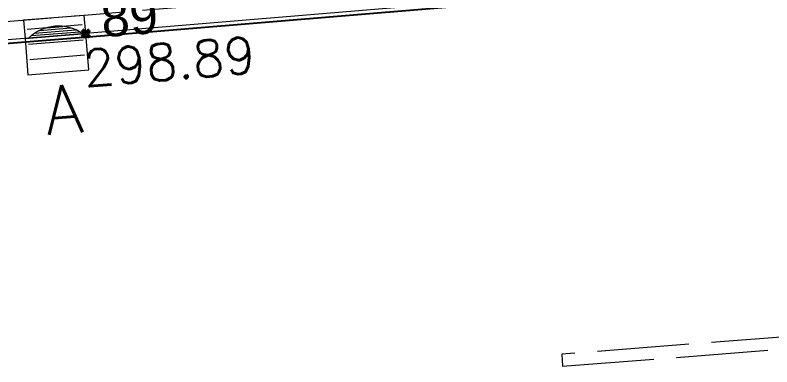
# Model space of a CAD drawing. Header units: metres. Extents: x 1851758 to 1852050, y 5187822 to 5188223.
# Drawn here: x 1851910.21 to 1851916.42, y 5187877.12 to 5187880.01 of the extents above; entities that cross this region are included whole.
import ezdxf
from ezdxf.enums import TextEntityAlignment as Align

# ---------------------------------------------------------------- set-up
doc = ezdxf.new("R2010")
doc.units = ezdxf.units.M
doc.header["$LTSCALE"] = 2.5
doc.header["$PDMODE"] = 35
doc.header["$PDSIZE"] = 0.03
doc.linetypes.add('L16', pattern=[0.375, 0.3, -0.075])
doc.linetypes.add('L8', pattern=[0.225, 0.15, -0.075])
doc.layers.get('0').update_dxf_attribs({"linetype": 'CONTINUOUS', "lineweight": 30})
for name, color, linetype, lineweight in [('ASS', 5, 'CONTINUOUS', 5), ('ASS_TXT', 5, 'CONTINUOUS', 5), ('P', 7, 'CONTINUOUS', 50), ('SIH', 252, 'L16', 18), ('VOI', 251, 'CONTINUOUS', 20), ('Z', 7, 'CONTINUOUS', 9)]:
    doc.layers.add(name, color=color, linetype=linetype, lineweight=lineweight)
doc.layers.add('N', color=1, linetype='CONTINUOUS', plot=False)
doc.layers.add('PFM_VRD ET 2D', color=7, linetype='CONTINUOUS')
doc.styles.add('SIMPLEX', font='SIMPLEX.SHX', dxfattribs={"oblique": 27})
doc.styles.get("Standard").update_dxf_attribs({"font": 'arial.ttf'})

# ---------------------------------------------------------------- blocks, each defined once
blk = doc.blocks.new('TCPOINT')
blk.add_point((0, 0))
at = {"layer": 'N'}
blk.add_attdef('MAT', (0.2, 0.2), '', height=0.34, dxfattribs=at)
at = {"layer": 'Z', "style": 'SIMPLEX'}
blk.add_attdef('ALT', (0.2, -0.54), '', height=0.34, dxfattribs=at)
blk = doc.blocks.new('*U35')
at = {"layer": 'ASS', "flags": 128}
for points in [[(0, 0.5), (0, 0)], [(0.1489, 0.5), (0, 0.5)], [(0.1489, 0), (0.1489, 0.5)], [(0.0183, 0.4462), (0.0183, 0.0508)], [(0.0365, 0.4164), (0.0365, 0.0806)], [(0.0548, 0.3774), (0.0548, 0.1196)], [(0.0731, 0.3147), (0.0731, 0.1823)], [(0, 0), (0.1489, 0)]]:
    blk.add_lwpolyline(points, dxfattribs=at)
blk.add_lwpolyline([(0, 0.0264, 0.357438), (0, 0.4706)], format="xyb", dxfattribs=at)
blk = doc.blocks.new('*U34')
at = {"layer": 'ASS'}
for p, q in [((-0.0749, 0.025), (-0.0749, 0.4754)), ((0.0502, 0.025), (0.0502, 0.4754)), ((0.1753, 0.025), (0.1753, 0.4754))]:
    blk.add_line(p, q, dxfattribs=at)
at = {"layer": 'ASS', "flags": 128}
for points in [[(0, 0.5), (0, 0)], [(0.3, 0.5), (0, 0.5)], [(0.3, 0), (0.3, 0.5)], [(0, 0), (0.3, 0)]]:
    blk.add_lwpolyline(points, dxfattribs=at)
at = {"layer": 'ASS_TXT', "style": 'SIMPLEX'}
blk.add_text('A', height=0.4, rotation=90.17305, dxfattribs=at).set_placement((0.6058, 0.2693), align=Align.MIDDLE)

msp = doc.modelspace()

# ---------------------------------------------------------------- linework, layer by layer
at = {"layer": 'PFM_VRD ET 2D', "flags": 128}
msp.add_lwpolyline([(1851904.9036, 5187879.3517), (1851910.7351, 5187879.8251), (1851910.7898, 5187879.8297), (1851910.8773, 5187879.8369), (1851919.8034, 5187880.5805), (1851919.8058, 5187880.5806), (1851919.9667, 5187880.5943), (1851933.2548, 5187881.6676), (1851936.7512, 5187881.9442)], dxfattribs=at)
at = {"layer": 'SIH'}
msp.add_lwpolyline([(1851914.7005, 5187877.1274), (1851917.6117, 5187877.3545), (1851917.6039, 5187877.4542), (1851914.6928, 5187877.2271)], close=True, dxfattribs=at)
at = {"layer": 'VOI', "linetype": 'L8', "flags": 128}
msp.add_lwpolyline([(1851976.6693, 5187885.3047), (1851970.013, 5187884.7629), (1851956.2715, 5187883.692), (1851953.8325, 5187883.4922), (1851936.7382, 5187882.1342), (1851919.7918, 5187880.7585), (1851910.7776, 5187880.0076), (1851904.8873, 5187879.5294), (1851887.0287, 5187878.0595), (1851868.9293, 5187876.6098), (1851862.6631, 5187876.1318), (1851857.1947, 5187875.6892), (1851855.6144, 5187875.5574)], dxfattribs=at)
at = {"layer": 'VOI', "flags": 128}
msp.add_lwpolyline([(1851976.6794, 5187885.1588), (1851970.0249, 5187884.6145), (1851956.2833, 5187883.5436), (1851953.8444, 5187883.3438), (1851936.7502, 5187881.9858), (1851919.804, 5187880.6102), (1851910.7898, 5187879.8592), (1851904.8994, 5187879.381), (1851887.0408, 5187877.9111), (1851868.9409, 5187876.4614), (1851862.6748, 5187875.9834), (1851857.2069, 5187875.5408), (1851855.6268, 5187875.409)], dxfattribs=at)

# ---------------------------------------------------------------- block references
at = {"layer": 'ASS'}
for name, p, rotation in [('*U35', (1851910.7898, 5187879.8592), 94.64127651011962), ('*U34', (1851910.2914, 5187879.8188), 274.6412764883863)]:
    msp.add_blockref(name, p, dxfattribs=dict(at, rotation=rotation))
at = {"layer": 'P'}
ref = msp.add_blockref('TCPOINT', (1851910.7898, 5187879.8592, 298.89), dxfattribs=dict(at, rotation=301.9002445867005))
ref.add_attrib('MAT', '89', (1851910.9275, 5187879.8272, 298.89), dxfattribs={"layer": 'N', "height": 0.3, "rotation": 4.64079})
ref.add_attrib('ALT', '298.89', dxfattribs={"layer": 'Z', "height": 0.3, "rotation": 4.64079, "style": 'SIMPLEX'}).set_placement((1851910.7577, 5187879.7215, 298.89), align=Align.TOP_LEFT)

doc.saveas('drawing.dxf')
